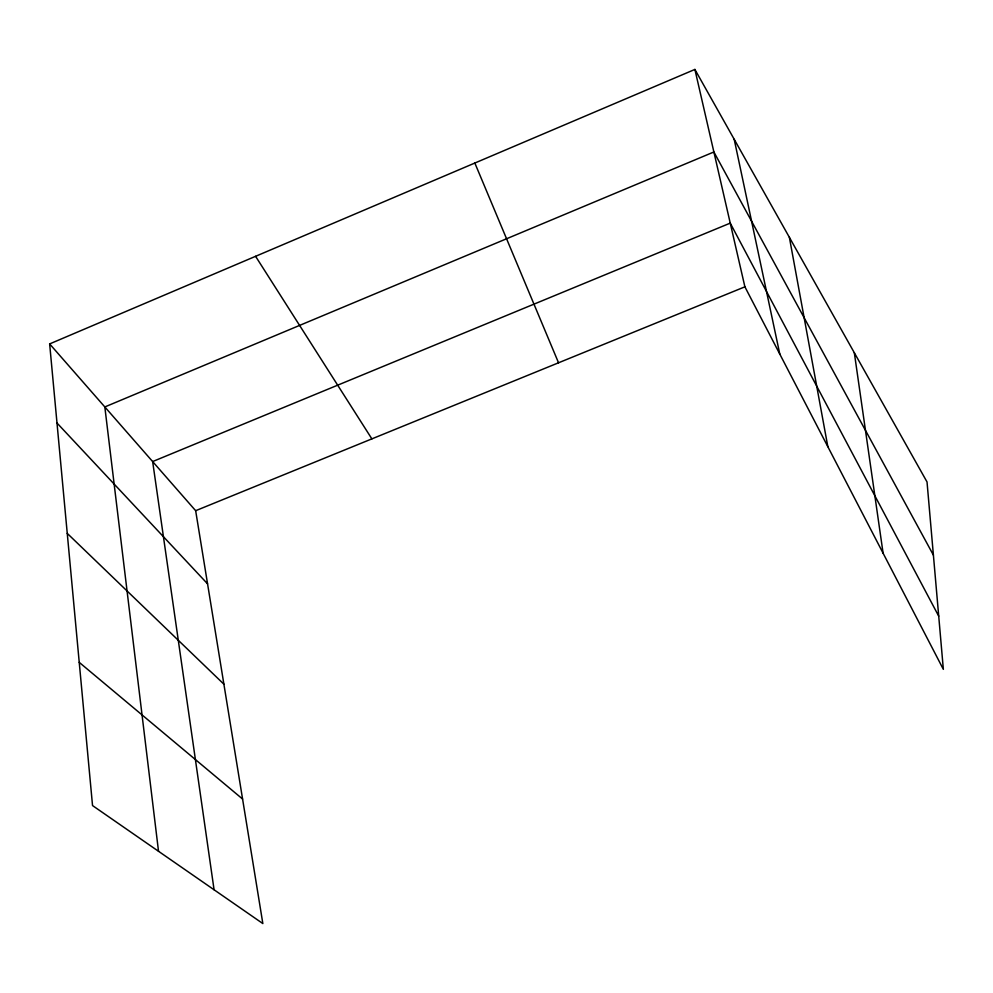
<?xml version="1.0" encoding="UTF-8"?>
<svg xmlns="http://www.w3.org/2000/svg" width="993" height="993" viewBox="0 0 993 993"><rect width="100%" height="100%" fill="white"/><g stroke="black" fill="none" stroke-linecap="round" stroke-linejoin="round"><path stroke-width="1.49" d="M49.65 343.913L195.658 510.7L262.847 923.564L92.535 805.571L49.65 343.913L694.889 69.436L927.028 481.953L943.35 669.344L744.899 286.828L694.889 69.436M195.658 510.7L744.899 286.828M79.229 662.356L242.577 799.03M67.251 533.378L223.897 684.189M56.998 423.018L207.562 583.847M255.586 256.318L371.879 438.881M933.395 555.099L713.88 151.979L104.824 406.944L158.52 851.286M938.72 616.156L730.24 223.127L152.649 461.559L214.078 889.778M474.84 163.038L558.538 362.793M734.199 139.318L779.79 354.067M789.373 237.352L827.839 446.689M854.328 352.763L883.1 553.2"/></g></svg>
